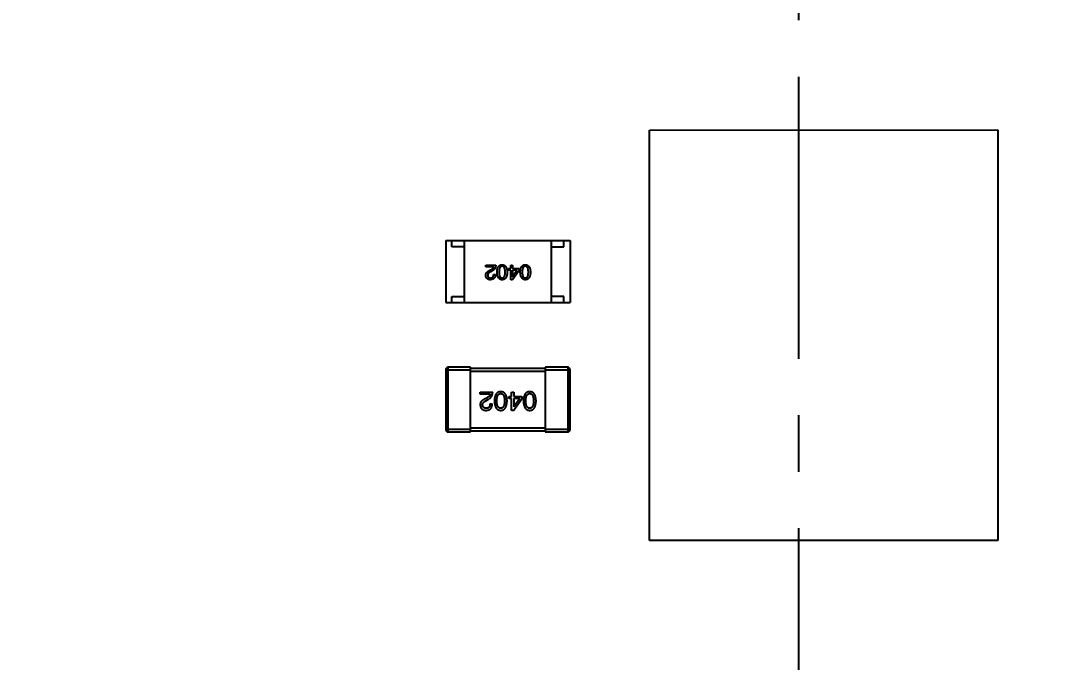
# Model space of a CAD drawing. Header units: millimetres. Extents: x -49 to 153, y -182 to -55.
# Drawn here: x 116.76 to 125.13, y -115.9 to -110.74 of the extents above; entities that cross this region are included whole.
import ezdxf

# ---------------------------------------------------------------- set-up
doc = ezdxf.new("R2010")
doc.units = ezdxf.units.MM
doc.header["$LTSCALE"] = 1.21
doc.header["$MEASUREMENT"] = 0
doc.header["$PDMODE"] = 3
doc.header["$PDSIZE"] = 0.3125
doc.linetypes.add('CENTER', pattern=[0.6, 0.375, -0.075, 0.075, -0.075])
doc.layers.get('0').update_dxf_attribs({"linetype": 'CONTINUOUS'})
doc.layers.get('DEFPOINTS').update_dxf_attribs({"linetype": 'CONTINUOUS'})
doc.layers.add('Dim', color=3, linetype='CONTINUOUS', lineweight=25)
doc.styles.get("Standard").update_dxf_attribs({"font": 'txt', "width": 0.8})
doc.dimstyles.get("Standard").update_dxf_attribs({"dimtxt": 0.15625, "dimasz": 0.1875, "dimexe": 0.125, "dimexo": 0.0625, "dimgap": 0.09, "dimtad": 0, "dimtih": 1, "dimtoh": 1, "dimzin": 4, "dimdsep": 46, "dimtxsty": 'Standard', "dimblk": '_FILLED', "dimblk1": '_FILLED', "dimblk2": '_FILLED', "dimcen": 0.09, "dimazin": 1, "dimtp": 0.01, "dimtm": 0.01, "dimtfac": 1, "dimtofl": 0, "dimtmove": 0, "dimatfit": 3, "dimldrblk": '_FILLED', "dimfxl": 1, "dimtolj": 1, "dimtzin": 4, "dimarcsym": 0})

# ---------------------------------------------------------------- blocks, each defined once
blk = doc.blocks.new('_FILLED')
at = {"color": 0, "linetype": 'ByBlock'}
blk.add_solid([(0, 0), (-1, 0.1667), (-1, -0.1667)], dxfattribs=at)
blk = doc.blocks.new('*D70')
at = {"layer": 'DEFPOINTS', "color": 0}
for p in [(123.0081, -106.0744), (91.696, -126.5744), (95.7094, -126.5744)]:
    blk.add_point(p, dxfattribs=at)
at = {"layer": 'Dim', "color": 0, "lineweight": -2}
for p, q in [((122.9456, -106.0744), (91.571, -106.0744)), ((91.696, -107.5744), (91.696, -114.0344)), ((91.696, -125.0744), (91.696, -118.6144)), ((95.6469, -126.5744), (91.571, -126.5744))]:
    blk.add_line(p, q, dxfattribs=at)
at = {"layer": 'Dim', "color": 0, "lineweight": -2, "xscale": 1.5, "yscale": 1.5, "zscale": 1.5}
for p, rotation in [((91.696, -106.0744), 90), ((91.696, -126.5744), 270)]:
    blk.add_blockref('_FILLED', p, dxfattribs=dict(at, rotation=rotation))
at = {"layer": 'Dim', "color": 0, "insert": (91.696, -116.3244), "char_height": 1.5, "attachment_point": 5, "rotation": 90, "line_spacing_factor": 1.5}
blk.add_mtext('\\A1;20.50', dxfattribs=at)
blk = doc.blocks.new('*D79')
at = {"layer": 'DEFPOINTS', "color": 0}
for p in [(103.9882, -113.9099), (95.9455, -118.3888), (95.7094, -126.5744), (123.0081, -126.5744), (150.6978, -126.5744)]:
    blk.add_point(p, dxfattribs=at)
at = {"layer": 'Dim', "color": 0, "lineweight": -2}
for p, q in [((103.9361, -113.8752), (99.3703, -110.835)), ((95.6469, -126.5744), (94.6096, -126.5744))]:
    blk.add_line(p, q, dxfattribs=at)
for start, end in [(149.38213, 160.15016), (166.19189, 176.95991)]:
    blk.add_arc((123.0081, -126.5744), 28.2735, start, end, dxfattribs=at)
at = {"layer": 'Dim', "color": 0, "lineweight": -2, "xscale": 1.5, "yscale": 1.5, "zscale": 1.5}
for p, rotation in [((99.4744, -110.9043), 57.86208909579157), ((94.7346, -126.5744), 268.4799565881056)]:
    blk.add_blockref('_FILLED', p, dxfattribs=dict(at, rotation=rotation))
at = {"layer": 'Dim', "color": 0, "insert": (95.9455, -118.3888), "char_height": 1.5, "attachment_point": 5, "rotation": 73.17102}
blk.add_mtext('\\A1;34%%d', dxfattribs=at)
blk = doc.blocks.new('*D87')
at = {"layer": 'DEFPOINTS', "color": 0}
for p in [(123.0049, -103.5621), (83.9714, -149.5868), (123.0049, -149.5868)]:
    blk.add_point(p, dxfattribs=at)
at = {"layer": 'Dim', "color": 0, "lineweight": -2}
for p, q in [((122.9424, -103.5621), (83.8464, -103.5621)), ((83.9714, -105.0621), (83.9714, -124.1844)), ((83.9714, -148.0868), (83.9714, -128.9644)), ((122.9424, -149.5868), (83.8464, -149.5868))]:
    blk.add_line(p, q, dxfattribs=at)
at = {"layer": 'Dim', "color": 0, "lineweight": -2, "xscale": 1.5, "yscale": 1.5, "zscale": 1.5}
for p, rotation in [((83.9714, -103.5621), 90), ((83.9714, -149.5868), 270)]:
    blk.add_blockref('_FILLED', p, dxfattribs=dict(at, rotation=rotation))
at = {"layer": 'Dim', "color": 0, "insert": (83.9714, -126.5744), "char_height": 1.5, "attachment_point": 5, "rotation": 90, "line_spacing_factor": 1.5}
blk.add_mtext('\\A1;%%C46.0', dxfattribs=at)

msp = doc.modelspace()

# ---------------------------------------------------------------- linework, layer by layer
at = {"color": 4, "linetype": 'CENTER', "ltscale": 5}
msp.add_line((123.0081, -100.2974), (123.0081, -153.3778), dxfattribs=at)
at = {"color": 6, "linetype": 'Continuous'}
for p, q in [((121.8096, -111.6161), (124.6096, -111.6159)), ((121.8098, -114.9161), (121.8096, -111.6161)), ((124.6096, -111.6159), (124.6098, -114.9158)), ((120.1723, -112.5042), (121.1723, -112.5041)), ((120.1723, -112.5042), (120.1723, -113.0042)), ((120.2223, -112.5542), (120.2223, -112.5042)), ((120.3223, -113.0042), (120.3223, -112.5042)), ((121.0223, -113.0042), (121.0223, -112.5042)), ((121.1223, -112.5541), (121.1223, -112.5041)), ((121.1723, -112.5041), (121.1723, -113.0041)), ((120.3223, -112.5542), (120.2223, -112.5542)), ((121.0223, -112.5542), (121.1223, -112.5541)), ((120.4938, -112.7156), (120.4938, -112.7018)), ((120.4938, -112.7018), (120.5744, -112.7018)), ((120.558, -112.7156), (120.4938, -112.7156)), ((120.6954, -112.7307), (120.6954, -112.7018)), ((120.6954, -112.7018), (120.7098, -112.7018)), ((120.7098, -112.7018), (120.7098, -112.7307)), ((120.5259, -112.7451), (120.5384, -112.7379)), ((120.5469, -112.7484), (120.5312, -112.7576)), ((120.5567, -112.7772), (120.5718, -112.7772)), ((120.6777, -112.7431), (120.6777, -112.7307)), ((120.6777, -112.7307), (120.6954, -112.7307)), ((120.6954, -112.7431), (120.6777, -112.7431)), ((120.6954, -112.8199), (120.6954, -112.7431)), ((120.7616, -112.7451), (120.7078, -112.8199)), ((120.7098, -112.7307), (120.7616, -112.7307)), ((120.7098, -112.7431), (120.7098, -112.7969)), ((120.7478, -112.7431), (120.7098, -112.7431)), ((120.7098, -112.7969), (120.7105, -112.7969)), ((120.7105, -112.7969), (120.7478, -112.7431)), ((120.7616, -112.7307), (120.7616, -112.7451)), ((120.7078, -112.8199), (120.6954, -112.8199)), ((120.2223, -113.0042), (120.2223, -112.9542)), ((120.2223, -112.9542), (120.3223, -112.9542)), ((121.1223, -112.9541), (121.0223, -112.9542)), ((121.1223, -113.0041), (121.1223, -112.9541)), ((120.1723, -113.0042), (121.1723, -113.0041)), ((120.1724, -113.5442), (120.1724, -114.0242)), ((120.1724, -113.5442), (120.3724, -113.5442)), ((120.1924, -114.0442), (120.1924, -113.5242)), ((120.3724, -113.5242), (120.1924, -113.5242)), ((120.3724, -114.0442), (120.3724, -113.5242)), ((120.9724, -113.5341), (120.3724, -113.5342)), ((120.3724, -113.5542), (120.9724, -113.5541)), ((120.9724, -113.5241), (120.9724, -114.0441)), ((121.1524, -113.5241), (120.9724, -113.5241)), ((120.9724, -113.5441), (121.1724, -113.5441)), ((121.1524, -113.5241), (121.1524, -114.0441)), ((121.1724, -114.0241), (121.1724, -113.5441)), ((120.4493, -113.7401), (120.4493, -113.7229)), ((120.4493, -113.7229), (120.5501, -113.7229)), ((120.7013, -113.7589), (120.7013, -113.7229)), ((120.7013, -113.7229), (120.7193, -113.7229)), ((120.7193, -113.7229), (120.7193, -113.7589)), ((120.5296, -113.7401), (120.4493, -113.7401)), ((120.505, -113.768), (120.4894, -113.777)), ((120.496, -113.7926), (120.5157, -113.7811)), ((120.6791, -113.759), (120.7013, -113.7589)), ((120.6791, -113.7745), (120.6791, -113.759)), ((120.7013, -113.7745), (120.6791, -113.7745)), ((120.7013, -113.8704), (120.7013, -113.7745)), ((120.7168, -113.8704), (120.7841, -113.777)), ((120.7193, -113.7589), (120.7841, -113.7589)), ((120.7193, -113.7745), (120.7193, -113.8417)), ((120.7668, -113.7745), (120.7193, -113.7745)), ((120.7668, -113.7745), (120.7201, -113.8417)), ((120.7841, -113.7589), (120.7841, -113.777)), ((120.528, -113.8172), (120.5468, -113.8172)), ((120.7168, -113.8704), (120.7013, -113.8704)), ((120.7193, -113.8417), (120.7201, -113.8417)), ((120.3724, -114.0242), (120.1724, -114.0242)), ((120.1924, -114.0442), (120.3724, -114.0442)), ((120.9724, -114.0141), (120.3724, -114.0142)), ((120.3724, -114.0342), (120.9724, -114.0341)), ((121.1724, -114.0241), (120.9724, -114.0241)), ((120.9724, -114.0441), (121.1524, -114.0441)), ((124.6098, -114.9158), (121.8098, -114.9161))]:
    msp.add_line(p, q, dxfattribs=at)
at = {"color": 7, "linetype": 'Continuous'}
msp.add_arc((123.0081, -126.5744), 24.48, 100.97933, 79.01595, dxfattribs=at)
at = {"color": 6, "linetype": 'Continuous'}
for centre, start, end in [((120.1924, -113.5442), 90.00449, 180.00449), ((121.1524, -113.5441), 0.00449, 90.00449), ((120.1924, -114.0242), 180.00449, 270.00449), ((121.1524, -114.0241), 270.00449, 0.00449)]:
    msp.add_arc(centre, 0.02, start, end, dxfattribs=at)
for points, knots in [([(120.5384, -112.7379), (120.5398, -112.7371), (120.5425, -112.7355), (120.5462, -112.7329), (120.5494, -112.7303), (120.5521, -112.7275), (120.5544, -112.7247), (120.5561, -112.7218), (120.5574, -112.7187), (120.5578, -112.7166), (120.558, -112.7156)], [0, 0, 0, 0, 0.158292, 0.304606, 0.440272, 0.565336, 0.681745, 0.791834, 0.896966, 1, 1, 1, 1]), ([(120.5744, -112.7018), (120.5744, -112.7032), (120.5743, -112.7057), (120.5739, -112.7096), (120.5733, -112.7132), (120.5725, -112.7168), (120.5715, -112.7202), (120.5703, -112.7234), (120.5689, -112.7266), (120.5673, -112.7296), (120.5654, -112.7324), (120.5634, -112.7351), (120.5612, -112.7377), (120.5587, -112.7401), (120.5561, -112.7424), (120.5532, -112.7446), (120.5501, -112.7466), (120.548, -112.7478), (120.5469, -112.7484)], [0, 0, 0, 0, 0.069512, 0.136307, 0.201431, 0.265186, 0.327322, 0.388242, 0.448098, 0.507757, 0.566952, 0.626243, 0.686026, 0.745963, 0.807549, 0.869906, 0.934172, 1, 1, 1, 1]), ([(120.5851, -112.7589), (120.5852, -112.7565), (120.5853, -112.7519), (120.5859, -112.7453), (120.5868, -112.7391), (120.588, -112.7334), (120.5895, -112.7281), (120.5913, -112.7233), (120.5934, -112.7189), (120.5958, -112.7149), (120.5985, -112.7115), (120.6015, -112.7084), (120.6048, -112.7058), (120.6084, -112.7037), (120.6123, -112.7021), (120.6165, -112.7008), (120.621, -112.7001), (120.6241, -112.6999), (120.6257, -112.6999)], [0, 0, 0, 0, 0.08769, 0.170218, 0.24749, 0.319818, 0.387758, 0.451391, 0.511445, 0.568185, 0.622681, 0.67526, 0.726746, 0.778428, 0.830764, 0.884397, 0.940866, 1, 1, 1, 1]), ([(120.6257, -112.7117), (120.6247, -112.7117), (120.6228, -112.7119), (120.6199, -112.7125), (120.6172, -112.7135), (120.6148, -112.7148), (120.6125, -112.7165), (120.6105, -112.7186), (120.6086, -112.721), (120.6069, -112.7238), (120.6055, -112.727), (120.6042, -112.7305), (120.6032, -112.7344), (120.6023, -112.7386), (120.6016, -112.7431), (120.6012, -112.7481), (120.6009, -112.7534), (120.6008, -112.757), (120.6008, -112.7589)], [0, 0, 0, 0, 0.050879, 0.099377, 0.146973, 0.193618, 0.240619, 0.289461, 0.34047, 0.395283, 0.453059, 0.515633, 0.582666, 0.655287, 0.732971, 0.815933, 0.905166, 1, 1, 1, 1]), ([(120.6257, -112.6999), (120.6273, -112.6999), (120.6304, -112.7001), (120.6349, -112.7008), (120.6391, -112.7021), (120.643, -112.7037), (120.6467, -112.7058), (120.65, -112.7084), (120.653, -112.7114), (120.6556, -112.715), (120.6581, -112.7189), (120.6601, -112.7233), (120.6619, -112.7281), (120.6634, -112.7334), (120.6647, -112.7391), (120.6655, -112.7453), (120.6661, -112.7519), (120.6663, -112.7565), (120.6664, -112.7589)], [0, 0, 0, 0, 0.059135, 0.115606, 0.169241, 0.221578, 0.273261, 0.324749, 0.377329, 0.431642, 0.488541, 0.548597, 0.612232, 0.680174, 0.752504, 0.829777, 0.912307, 1, 1, 1, 1]), ([(120.65, -112.7589), (120.65, -112.757), (120.6499, -112.7533), (120.6496, -112.7479), (120.6492, -112.7429), (120.6486, -112.7383), (120.6477, -112.7341), (120.6467, -112.7302), (120.6454, -112.7267), (120.644, -112.7235), (120.6424, -112.7207), (120.6406, -112.7183), (120.6386, -112.7162), (120.6364, -112.7146), (120.634, -112.7132), (120.6314, -112.7123), (120.6286, -112.7118), (120.6267, -112.7117), (120.6257, -112.7117)], [0, 0, 0, 0, 0.096457, 0.187288, 0.27178, 0.350132, 0.423455, 0.491343, 0.554037, 0.612253, 0.666313, 0.717038, 0.764921, 0.811214, 0.856775, 0.902988, 0.950234, 1, 1, 1, 1]), ([(120.7716, -112.7589), (120.7717, -112.7565), (120.7718, -112.7519), (120.7724, -112.7453), (120.7733, -112.7391), (120.7745, -112.7334), (120.776, -112.7281), (120.7778, -112.7233), (120.7799, -112.7189), (120.7823, -112.7149), (120.785, -112.7114), (120.788, -112.7084), (120.7913, -112.7058), (120.7949, -112.7037), (120.7988, -112.702), (120.803, -112.7008), (120.8075, -112.7001), (120.8107, -112.6999), (120.8122, -112.6998)], [0, 0, 0, 0, 0.08769, 0.170218, 0.24749, 0.319818, 0.387758, 0.451391, 0.511445, 0.568185, 0.622681, 0.67526, 0.726746, 0.778428, 0.830764, 0.884397, 0.940866, 1, 1, 1, 1]), ([(120.8122, -112.7117), (120.8112, -112.7117), (120.8093, -112.7118), (120.8064, -112.7125), (120.8038, -112.7135), (120.8013, -112.7148), (120.799, -112.7165), (120.797, -112.7186), (120.7951, -112.721), (120.7935, -112.7238), (120.792, -112.727), (120.7908, -112.7305), (120.7897, -112.7343), (120.7888, -112.7386), (120.7882, -112.7431), (120.7877, -112.7481), (120.7874, -112.7533), (120.7874, -112.757), (120.7873, -112.7589)], [0, 0, 0, 0, 0.050879, 0.099377, 0.146973, 0.193618, 0.240619, 0.289461, 0.34047, 0.395283, 0.453059, 0.515633, 0.582666, 0.655287, 0.732971, 0.815933, 0.905166, 1, 1, 1, 1]), ([(120.8122, -112.6998), (120.8138, -112.6999), (120.8169, -112.7001), (120.8214, -112.7008), (120.8256, -112.702), (120.8296, -112.7037), (120.8332, -112.7058), (120.8365, -112.7084), (120.8395, -112.7114), (120.8422, -112.7149), (120.8446, -112.7189), (120.8467, -112.7233), (120.8485, -112.7281), (120.85, -112.7334), (120.8512, -112.7391), (120.8521, -112.7453), (120.8527, -112.7519), (120.8528, -112.7565), (120.8529, -112.7589)], [0, 0, 0, 0, 0.059135, 0.115606, 0.169241, 0.221578, 0.273261, 0.324749, 0.377329, 0.431642, 0.488541, 0.548597, 0.612232, 0.680174, 0.752504, 0.829777, 0.912307, 1, 1, 1, 1]), ([(120.8365, -112.7589), (120.8365, -112.757), (120.8365, -112.7533), (120.8362, -112.7479), (120.8357, -112.7429), (120.8351, -112.7383), (120.8342, -112.7341), (120.8332, -112.7302), (120.832, -112.7266), (120.8305, -112.7235), (120.8289, -112.7207), (120.8271, -112.7183), (120.8251, -112.7162), (120.8229, -112.7146), (120.8205, -112.7132), (120.8179, -112.7123), (120.8151, -112.7118), (120.8132, -112.7117), (120.8122, -112.7117)], [0, 0, 0, 0, 0.096457, 0.187288, 0.27178, 0.350132, 0.423455, 0.491343, 0.554037, 0.612253, 0.666313, 0.717038, 0.764921, 0.811214, 0.856775, 0.902988, 0.950234, 1, 1, 1, 1]), ([(120.4938, -112.7845), (120.4938, -112.7835), (120.4937, -112.7815), (120.494, -112.7786), (120.4945, -112.7757), (120.4952, -112.7729), (120.4963, -112.7702), (120.4977, -112.7675), (120.4993, -112.7649), (120.5012, -112.7625), (120.5033, -112.76), (120.5057, -112.7577), (120.5084, -112.7554), (120.5114, -112.7532), (120.5146, -112.751), (120.5181, -112.749), (120.5219, -112.747), (120.5246, -112.7457), (120.5259, -112.7451)], [0, 0, 0, 0, 0.055083, 0.109453, 0.162685, 0.21614, 0.26961, 0.324284, 0.380202, 0.437433, 0.497084, 0.559152, 0.624288, 0.692446, 0.763862, 0.838743, 0.917269, 1, 1, 1, 1]), ([(120.5312, -112.8199), (120.5297, -112.8198), (120.5269, -112.8196), (120.5229, -112.819), (120.5191, -112.8181), (120.5156, -112.817), (120.5123, -112.8156), (120.5093, -112.814), (120.5066, -112.8122), (120.5041, -112.8101), (120.5018, -112.8077), (120.4999, -112.8051), (120.4982, -112.8023), (120.4968, -112.7992), (120.4956, -112.7959), (120.4947, -112.7923), (120.4941, -112.7885), (120.4939, -112.7858), (120.4938, -112.7845)], [0, 0, 0, 0, 0.074847, 0.14558, 0.212628, 0.276599, 0.337792, 0.396608, 0.453638, 0.509854, 0.565589, 0.621545, 0.678777, 0.737222, 0.798388, 0.862259, 0.929312, 1, 1, 1, 1]), ([(120.5312, -112.7576), (120.5302, -112.7581), (120.5284, -112.759), (120.5258, -112.7605), (120.5234, -112.7621), (120.5212, -112.7637), (120.5192, -112.7653), (120.5174, -112.7669), (120.5157, -112.7686), (120.5143, -112.7703), (120.513, -112.7721), (120.5119, -112.7738), (120.5111, -112.7756), (120.5103, -112.7775), (120.5099, -112.7794), (120.5095, -112.7813), (120.5094, -112.7832), (120.5095, -112.7845), (120.5095, -112.7851)], [0, 0, 0, 0, 0.084365, 0.165386, 0.24176, 0.314729, 0.38433, 0.449952, 0.513164, 0.5734, 0.630824, 0.68644, 0.740136, 0.792605, 0.844515, 0.896112, 0.947763, 1, 1, 1, 1]), ([(120.5095, -112.7851), (120.5096, -112.7859), (120.5097, -112.7875), (120.5101, -112.7899), (120.5107, -112.792), (120.5114, -112.794), (120.5124, -112.7959), (120.5134, -112.7976), (120.5147, -112.7991), (120.516, -112.8006), (120.5176, -112.8018), (120.5194, -112.8029), (120.5213, -112.8038), (120.5233, -112.8046), (120.5255, -112.8052), (120.5279, -112.8057), (120.5305, -112.806), (120.5322, -112.8061), (120.5331, -112.8061)], [0, 0, 0, 0, 0.069456, 0.136175, 0.198596, 0.258993, 0.316838, 0.37342, 0.428889, 0.48454, 0.540119, 0.597644, 0.65702, 0.718534, 0.783117, 0.851564, 0.923888, 1, 1, 1, 1]), ([(120.5718, -112.7772), (120.5718, -112.7789), (120.5716, -112.7822), (120.5711, -112.7869), (120.5703, -112.7913), (120.5691, -112.7954), (120.5676, -112.7991), (120.5659, -112.8026), (120.5638, -112.8058), (120.5614, -112.8086), (120.5587, -112.8111), (120.5556, -112.8133), (120.5523, -112.8152), (120.5487, -112.8168), (120.5447, -112.8181), (120.5405, -112.819), (120.5359, -112.8196), (120.5328, -112.8198), (120.5312, -112.8199)], [0, 0, 0, 0, 0.074935, 0.145873, 0.212498, 0.27598, 0.33603, 0.394042, 0.450372, 0.505546, 0.560812, 0.616481, 0.673265, 0.732328, 0.7938, 0.858943, 0.92718, 1, 1, 1, 1]), ([(120.5331, -112.8061), (120.5341, -112.8061), (120.5359, -112.806), (120.5385, -112.8057), (120.5409, -112.8051), (120.5432, -112.8044), (120.5453, -112.8033), (120.5472, -112.8021), (120.549, -112.8006), (120.5505, -112.7989), (120.552, -112.797), (120.5532, -112.7948), (120.5542, -112.7924), (120.5551, -112.7898), (120.5558, -112.787), (120.5563, -112.7839), (120.5566, -112.7807), (120.5567, -112.7784), (120.5567, -112.7772)], [0, 0, 0, 0, 0.065945, 0.127767, 0.186553, 0.242898, 0.297728, 0.351599, 0.404854, 0.459191, 0.515338, 0.573322, 0.634405, 0.698538, 0.767039, 0.84022, 0.917406, 1, 1, 1, 1]), ([(120.6257, -112.8199), (120.6242, -112.8198), (120.6211, -112.8196), (120.6167, -112.8187), (120.6125, -112.8174), (120.6087, -112.8157), (120.6051, -112.8134), (120.6018, -112.8107), (120.5988, -112.8076), (120.5961, -112.8039), (120.5937, -112.7999), (120.5916, -112.7954), (120.5898, -112.7904), (120.5883, -112.785), (120.587, -112.7791), (120.5861, -112.7728), (120.5854, -112.766), (120.5852, -112.7613), (120.5851, -112.7589)], [0, 0, 0, 0, 0.057415, 0.112361, 0.16496, 0.216437, 0.267441, 0.318839, 0.371478, 0.426325, 0.483626, 0.544235, 0.608673, 0.677374, 0.750405, 0.828394, 0.911525, 1, 1, 1, 1]), ([(120.6008, -112.7589), (120.6008, -112.7608), (120.6009, -112.7645), (120.6012, -112.7698), (120.6016, -112.7748), (120.6023, -112.7794), (120.6032, -112.7837), (120.6042, -112.7876), (120.6055, -112.7911), (120.6069, -112.7943), (120.6086, -112.797), (120.6105, -112.7995), (120.6125, -112.8015), (120.6148, -112.8032), (120.6172, -112.8045), (120.6199, -112.8054), (120.6228, -112.806), (120.6247, -112.8061), (120.6257, -112.8061)], [0, 0, 0, 0, 0.095719, 0.185854, 0.269738, 0.347952, 0.420315, 0.487894, 0.550245, 0.608186, 0.662454, 0.713283, 0.761375, 0.808209, 0.854301, 0.901312, 0.949396, 1, 1, 1, 1]), ([(120.6257, -112.8061), (120.6267, -112.8061), (120.6286, -112.806), (120.6314, -112.8054), (120.634, -112.8045), (120.6364, -112.8032), (120.6386, -112.8015), (120.6406, -112.7995), (120.6424, -112.797), (120.644, -112.7942), (120.6454, -112.7911), (120.6467, -112.7876), (120.6477, -112.7837), (120.6486, -112.7794), (120.6492, -112.7748), (120.6496, -112.7698), (120.6499, -112.7645), (120.65, -112.7608), (120.65, -112.7589)], [0, 0, 0, 0, 0.049764, 0.097007, 0.143217, 0.188577, 0.235116, 0.282997, 0.333719, 0.387776, 0.445989, 0.508679, 0.576563, 0.649481, 0.728235, 0.812722, 0.903548, 1, 1, 1, 1]), ([(120.6664, -112.7589), (120.6663, -112.7613), (120.6661, -112.766), (120.6655, -112.7729), (120.6647, -112.7793), (120.6634, -112.7852), (120.662, -112.7907), (120.6602, -112.7957), (120.6581, -112.8002), (120.6557, -112.8043), (120.653, -112.8079), (120.65, -112.811), (120.6467, -112.8137), (120.6431, -112.8159), (120.6391, -112.8176), (120.6349, -112.8189), (120.6304, -112.8197), (120.6273, -112.8198), (120.6257, -112.8199)], [0, 0, 0, 0, 0.088823, 0.172287, 0.250296, 0.323438, 0.392244, 0.456221, 0.516635, 0.573871, 0.628, 0.680335, 0.731489, 0.782557, 0.834044, 0.886738, 0.942089, 1, 1, 1, 1]), ([(120.8123, -112.8198), (120.8107, -112.8198), (120.8076, -112.8196), (120.8032, -112.8187), (120.799, -112.8174), (120.7952, -112.8156), (120.7916, -112.8134), (120.7883, -112.8107), (120.7853, -112.8075), (120.7826, -112.8039), (120.7802, -112.7999), (120.7781, -112.7954), (120.7763, -112.7904), (120.7748, -112.7849), (120.7736, -112.7791), (120.7726, -112.7727), (120.7719, -112.766), (120.7717, -112.7613), (120.7716, -112.7589)], [0, 0, 0, 0, 0.057415, 0.112361, 0.16496, 0.216437, 0.267441, 0.318839, 0.371478, 0.426325, 0.483626, 0.544235, 0.608673, 0.677374, 0.750405, 0.828394, 0.911525, 1, 1, 1, 1]), ([(120.7873, -112.7589), (120.7874, -112.7608), (120.7874, -112.7645), (120.7877, -112.7698), (120.7882, -112.7748), (120.7888, -112.7794), (120.7897, -112.7837), (120.7908, -112.7876), (120.792, -112.7911), (120.7935, -112.7942), (120.7951, -112.797), (120.797, -112.7995), (120.7991, -112.8015), (120.8013, -112.8032), (120.8038, -112.8045), (120.8064, -112.8054), (120.8093, -112.806), (120.8112, -112.806), (120.8123, -112.8061)], [0, 0, 0, 0, 0.095719, 0.185854, 0.269738, 0.347952, 0.420315, 0.487894, 0.550245, 0.608186, 0.662454, 0.713283, 0.761375, 0.808209, 0.854301, 0.901312, 0.949396, 1, 1, 1, 1]), ([(120.8123, -112.8061), (120.8132, -112.806), (120.8152, -112.806), (120.8179, -112.8054), (120.8205, -112.8045), (120.8229, -112.8032), (120.8251, -112.8015), (120.8271, -112.7994), (120.8289, -112.797), (120.8305, -112.7942), (120.832, -112.7911), (120.8332, -112.7876), (120.8342, -112.7837), (120.8351, -112.7794), (120.8357, -112.7748), (120.8362, -112.7698), (120.8365, -112.7645), (120.8365, -112.7608), (120.8365, -112.7589)], [0, 0, 0, 0, 0.049764, 0.097007, 0.143217, 0.188577, 0.235116, 0.282997, 0.333719, 0.387776, 0.445989, 0.508679, 0.576563, 0.649481, 0.728235, 0.812722, 0.903548, 1, 1, 1, 1]), ([(120.8529, -112.7589), (120.8528, -112.7613), (120.8527, -112.766), (120.8521, -112.7729), (120.8512, -112.7793), (120.85, -112.7852), (120.8485, -112.7906), (120.8467, -112.7956), (120.8446, -112.8002), (120.8422, -112.8043), (120.8395, -112.8079), (120.8365, -112.811), (120.8332, -112.8137), (120.8296, -112.8159), (120.8257, -112.8176), (120.8215, -112.8189), (120.817, -112.8196), (120.8138, -112.8198), (120.8123, -112.8198)], [0, 0, 0, 0, 0.088823, 0.172287, 0.250296, 0.323438, 0.392244, 0.456221, 0.516635, 0.573871, 0.628, 0.680335, 0.731489, 0.782557, 0.834044, 0.886738, 0.942089, 1, 1, 1, 1]), ([(120.5157, -113.7811), (120.517, -113.7803), (120.5197, -113.7788), (120.5235, -113.7763), (120.5271, -113.7736), (120.5304, -113.7707), (120.5335, -113.7677), (120.5363, -113.7645), (120.5388, -113.7611), (120.5411, -113.7575), (120.5432, -113.7538), (120.5449, -113.7499), (120.5464, -113.7458), (120.5477, -113.7416), (120.5487, -113.7371), (120.5494, -113.7325), (120.5499, -113.7278), (120.55, -113.7245), (120.5501, -113.7229)], [0, 0, 0, 0, 0.065828, 0.130094, 0.192451, 0.254037, 0.313974, 0.373757, 0.433048, 0.492243, 0.551902, 0.611758, 0.672678, 0.734814, 0.798569, 0.863693, 0.930488, 1, 1, 1, 1]), ([(120.6142, -113.7204), (120.6122, -113.7205), (120.6083, -113.7207), (120.6027, -113.7216), (120.5974, -113.7232), (120.5925, -113.7252), (120.588, -113.7279), (120.5839, -113.7311), (120.5801, -113.7349), (120.5768, -113.7393), (120.5738, -113.7442), (120.5712, -113.7497), (120.5689, -113.7558), (120.5671, -113.7624), (120.5655, -113.7695), (120.5644, -113.7773), (120.5637, -113.7855), (120.5635, -113.7913), (120.5634, -113.7942)], [0, 0, 0, 0, 0.059134, 0.115603, 0.169236, 0.221572, 0.273254, 0.32474, 0.377319, 0.431815, 0.488555, 0.548609, 0.612242, 0.680182, 0.75251, 0.829782, 0.91231, 1, 1, 1, 1]), ([(120.665, -113.7942), (120.6649, -113.7913), (120.6647, -113.7855), (120.664, -113.7772), (120.6629, -113.7695), (120.6613, -113.7624), (120.6595, -113.7558), (120.6572, -113.7497), (120.6546, -113.7442), (120.6516, -113.7393), (120.6483, -113.7349), (120.6445, -113.7311), (120.6404, -113.7279), (120.6358, -113.7252), (120.6309, -113.7232), (120.6257, -113.7216), (120.6201, -113.7207), (120.6162, -113.7205), (120.6142, -113.7204)], [0, 0, 0, 0, 0.087693, 0.170223, 0.247496, 0.319826, 0.387768, 0.451403, 0.511459, 0.568358, 0.622671, 0.675251, 0.726739, 0.778422, 0.830759, 0.884394, 0.940865, 1, 1, 1, 1]), ([(120.8473, -113.7204), (120.8454, -113.7205), (120.8415, -113.7207), (120.8358, -113.7216), (120.8306, -113.7232), (120.8257, -113.7252), (120.8212, -113.7279), (120.817, -113.7311), (120.8133, -113.7349), (120.8099, -113.7393), (120.8069, -113.7442), (120.8043, -113.7497), (120.8021, -113.7557), (120.8002, -113.7623), (120.7987, -113.7695), (120.7976, -113.7772), (120.7968, -113.7855), (120.7966, -113.7912), (120.7965, -113.7942)], [0, 0, 0, 0, 0.059134, 0.115603, 0.169236, 0.221572, 0.273254, 0.32474, 0.377319, 0.431815, 0.488555, 0.548609, 0.612242, 0.680182, 0.75251, 0.829782, 0.91231, 1, 1, 1, 1]), ([(120.8982, -113.7942), (120.8981, -113.7912), (120.8979, -113.7855), (120.8971, -113.7772), (120.896, -113.7695), (120.8945, -113.7623), (120.8926, -113.7557), (120.8904, -113.7497), (120.8878, -113.7442), (120.8848, -113.7393), (120.8814, -113.7349), (120.8777, -113.7311), (120.8735, -113.7279), (120.869, -113.7252), (120.8641, -113.7232), (120.8588, -113.7216), (120.8532, -113.7207), (120.8493, -113.7205), (120.8473, -113.7204)], [0, 0, 0, 0, 0.087693, 0.170223, 0.247496, 0.319826, 0.387768, 0.451403, 0.511459, 0.568358, 0.622671, 0.675251, 0.726739, 0.778422, 0.830759, 0.884394, 0.940865, 1, 1, 1, 1]), ([(120.4894, -113.777), (120.4877, -113.7778), (120.4844, -113.7793), (120.4797, -113.7818), (120.4753, -113.7844), (120.4713, -113.7871), (120.4676, -113.7898), (120.4642, -113.7927), (120.4612, -113.7956), (120.4585, -113.7987), (120.4561, -113.8018), (120.4541, -113.805), (120.4524, -113.8083), (120.4511, -113.8117), (120.4501, -113.8152), (120.4495, -113.8188), (120.4492, -113.8225), (120.4492, -113.8249), (120.4493, -113.8262)], [0, 0, 0, 0, 0.082731, 0.161257, 0.236138, 0.307554, 0.375712, 0.440848, 0.502916, 0.562567, 0.619798, 0.675716, 0.73039, 0.78386, 0.837315, 0.890547, 0.944917, 1, 1, 1, 1]), ([(120.4689, -113.827), (120.4689, -113.8262), (120.4688, -113.8246), (120.469, -113.8222), (120.4694, -113.8198), (120.47, -113.8174), (120.4709, -113.8152), (120.472, -113.8129), (120.4733, -113.8107), (120.4749, -113.8085), (120.4767, -113.8064), (120.4788, -113.8043), (120.4811, -113.8022), (120.4836, -113.8002), (120.4863, -113.7982), (120.4893, -113.7963), (120.4926, -113.7944), (120.4948, -113.7932), (120.496, -113.7926)], [0, 0, 0, 0, 0.052237, 0.103888, 0.155485, 0.207395, 0.259864, 0.31356, 0.369176, 0.4266, 0.486836, 0.550048, 0.61567, 0.685271, 0.75824, 0.834614, 0.915635, 1, 1, 1, 1]), ([(120.5296, -113.7401), (120.5293, -113.7414), (120.5288, -113.744), (120.5272, -113.7478), (120.525, -113.7515), (120.5222, -113.755), (120.5188, -113.7585), (120.5148, -113.7618), (120.5101, -113.765), (120.5068, -113.767), (120.505, -113.768)], [0, 0, 0, 0, 0.103034, 0.208166, 0.318255, 0.434664, 0.559728, 0.695394, 0.841708, 1, 1, 1, 1]), ([(120.5634, -113.7942), (120.5635, -113.7972), (120.5638, -113.8031), (120.5646, -113.8116), (120.5658, -113.8195), (120.5674, -113.8268), (120.5693, -113.8336), (120.5715, -113.8398), (120.5742, -113.8455), (120.5772, -113.8505), (120.5806, -113.8551), (120.5843, -113.859), (120.5884, -113.8624), (120.5929, -113.8652), (120.5977, -113.8674), (120.6029, -113.869), (120.6084, -113.8701), (120.6123, -113.8703), (120.6142, -113.8704)], [0, 0, 0, 0, 0.088475, 0.171606, 0.249595, 0.322626, 0.391327, 0.455765, 0.516374, 0.573675, 0.628522, 0.681161, 0.732559, 0.783563, 0.83504, 0.887639, 0.942585, 1, 1, 1, 1]), ([(120.5831, -113.7942), (120.5831, -113.7919), (120.5831, -113.7873), (120.5835, -113.7807), (120.5841, -113.7745), (120.5849, -113.7688), (120.586, -113.7635), (120.5873, -113.7587), (120.5889, -113.7543), (120.5907, -113.7504), (120.5928, -113.7469), (120.5951, -113.7439), (120.5977, -113.7412), (120.6005, -113.7391), (120.6036, -113.7374), (120.6069, -113.7362), (120.6105, -113.7354), (120.6129, -113.7353), (120.6142, -113.7352)], [0, 0, 0, 0, 0.094834, 0.184067, 0.267029, 0.344713, 0.417334, 0.484367, 0.546941, 0.604717, 0.65953, 0.710539, 0.759381, 0.806382, 0.853027, 0.900623, 0.949121, 1, 1, 1, 1]), ([(120.6142, -113.8532), (120.6129, -113.8532), (120.6105, -113.8531), (120.6069, -113.8524), (120.6036, -113.8512), (120.6005, -113.8496), (120.5977, -113.8475), (120.5951, -113.8449), (120.5928, -113.8419), (120.5907, -113.8384), (120.5889, -113.8345), (120.5873, -113.8301), (120.586, -113.8252), (120.5849, -113.8199), (120.5841, -113.8141), (120.5835, -113.8079), (120.5831, -113.8012), (120.5831, -113.7966), (120.5831, -113.7942)], [0, 0, 0, 0, 0.050604, 0.098688, 0.145699, 0.191791, 0.238625, 0.286717, 0.337546, 0.391814, 0.449755, 0.512106, 0.579685, 0.652048, 0.730262, 0.814146, 0.904281, 1, 1, 1, 1]), ([(120.6142, -113.7352), (120.6154, -113.7352), (120.6178, -113.7353), (120.6213, -113.736), (120.6245, -113.7372), (120.6275, -113.7388), (120.6303, -113.7409), (120.6328, -113.7435), (120.635, -113.7465), (120.637, -113.75), (120.6388, -113.7539), (120.6404, -113.7583), (120.6416, -113.7632), (120.6427, -113.7685), (120.6435, -113.7743), (120.6441, -113.7805), (120.6445, -113.7872), (120.6445, -113.7918), (120.6445, -113.7942)], [0, 0, 0, 0, 0.049766, 0.097012, 0.143225, 0.188786, 0.235079, 0.282962, 0.333687, 0.387747, 0.445963, 0.508657, 0.576545, 0.649868, 0.72822, 0.812712, 0.903543, 1, 1, 1, 1]), ([(120.6445, -113.7942), (120.6445, -113.7966), (120.6445, -113.8012), (120.6441, -113.8079), (120.6435, -113.8141), (120.6427, -113.8199), (120.6416, -113.8252), (120.6404, -113.8301), (120.6388, -113.8345), (120.637, -113.8384), (120.635, -113.8419), (120.6328, -113.8449), (120.6303, -113.8475), (120.6275, -113.8496), (120.6245, -113.8512), (120.6213, -113.8524), (120.6178, -113.8531), (120.6154, -113.8532), (120.6142, -113.8532)], [0, 0, 0, 0, 0.096452, 0.187278, 0.271765, 0.350519, 0.423437, 0.491321, 0.554011, 0.612224, 0.666281, 0.717003, 0.764884, 0.811423, 0.856783, 0.902993, 0.950236, 1, 1, 1, 1]), ([(120.6142, -113.8704), (120.6162, -113.8703), (120.6201, -113.8702), (120.6257, -113.8692), (120.631, -113.8676), (120.6359, -113.8655), (120.6404, -113.8627), (120.6445, -113.8594), (120.6483, -113.8555), (120.6516, -113.8509), (120.6546, -113.8459), (120.6572, -113.8402), (120.6595, -113.8339), (120.6613, -113.8271), (120.6629, -113.8197), (120.664, -113.8117), (120.6647, -113.8032), (120.6649, -113.7972), (120.665, -113.7942)], [0, 0, 0, 0, 0.057911, 0.113262, 0.165956, 0.217443, 0.268511, 0.319665, 0.372, 0.426129, 0.483365, 0.543779, 0.607756, 0.676562, 0.749704, 0.827713, 0.911177, 1, 1, 1, 1]), ([(120.7965, -113.7942), (120.7967, -113.7972), (120.7969, -113.8031), (120.7978, -113.8115), (120.799, -113.8194), (120.8005, -113.8268), (120.8024, -113.8336), (120.8047, -113.8398), (120.8073, -113.8454), (120.8103, -113.8505), (120.8137, -113.855), (120.8174, -113.859), (120.8215, -113.8624), (120.826, -113.8652), (120.8308, -113.8673), (120.836, -113.869), (120.8416, -113.8701), (120.8454, -113.8703), (120.8474, -113.8704)], [0, 0, 0, 0, 0.088475, 0.171606, 0.249595, 0.322626, 0.391327, 0.455765, 0.516374, 0.573675, 0.628522, 0.681161, 0.732559, 0.783563, 0.83504, 0.887639, 0.942585, 1, 1, 1, 1]), ([(120.8162, -113.7942), (120.8162, -113.7918), (120.8163, -113.7873), (120.8166, -113.7807), (120.8172, -113.7745), (120.8181, -113.7688), (120.8191, -113.7635), (120.8205, -113.7587), (120.822, -113.7543), (120.8239, -113.7504), (120.826, -113.7469), (120.8283, -113.7438), (120.8308, -113.7412), (120.8337, -113.7391), (120.8367, -113.7374), (120.8401, -113.7362), (120.8436, -113.7354), (120.8461, -113.7352), (120.8473, -113.7352)], [0, 0, 0, 0, 0.094834, 0.184067, 0.267029, 0.344713, 0.417334, 0.484367, 0.546941, 0.604717, 0.65953, 0.710539, 0.759381, 0.806382, 0.853027, 0.900623, 0.949121, 1, 1, 1, 1]), ([(120.8474, -113.8532), (120.8461, -113.8532), (120.8436, -113.8531), (120.8401, -113.8524), (120.8367, -113.8512), (120.8337, -113.8496), (120.8309, -113.8475), (120.8283, -113.8449), (120.826, -113.8419), (120.8239, -113.8384), (120.8221, -113.8345), (120.8205, -113.8301), (120.8192, -113.8252), (120.8181, -113.8199), (120.8172, -113.8141), (120.8166, -113.8079), (120.8163, -113.8012), (120.8162, -113.7966), (120.8162, -113.7942)], [0, 0, 0, 0, 0.050604, 0.098688, 0.145699, 0.191791, 0.238625, 0.286717, 0.337546, 0.391814, 0.449755, 0.512106, 0.579685, 0.652048, 0.730262, 0.814146, 0.904281, 1, 1, 1, 1]), ([(120.8473, -113.7352), (120.8486, -113.7352), (120.851, -113.7353), (120.8545, -113.736), (120.8577, -113.7371), (120.8607, -113.7388), (120.8634, -113.7409), (120.8659, -113.7435), (120.8682, -113.7465), (120.8702, -113.75), (120.872, -113.7539), (120.8735, -113.7583), (120.8748, -113.7632), (120.8759, -113.7685), (120.8767, -113.7743), (120.8772, -113.7805), (120.8776, -113.7872), (120.8777, -113.7918), (120.8777, -113.7942)], [0, 0, 0, 0, 0.049766, 0.097012, 0.143225, 0.188786, 0.235079, 0.282962, 0.333687, 0.387747, 0.445963, 0.508657, 0.576545, 0.649868, 0.72822, 0.812712, 0.903543, 1, 1, 1, 1]), ([(120.8474, -113.8704), (120.8493, -113.8703), (120.8532, -113.8701), (120.8589, -113.8692), (120.8641, -113.8676), (120.869, -113.8655), (120.8735, -113.8627), (120.8777, -113.8594), (120.8814, -113.8554), (120.8848, -113.8509), (120.8878, -113.8458), (120.8904, -113.8402), (120.8926, -113.8339), (120.8945, -113.8271), (120.896, -113.8197), (120.8971, -113.8117), (120.8979, -113.8031), (120.8981, -113.7972), (120.8982, -113.7942)], [0, 0, 0, 0, 0.057911, 0.113262, 0.165956, 0.217443, 0.268511, 0.319665, 0.372, 0.426129, 0.483365, 0.543779, 0.607756, 0.676562, 0.749704, 0.827713, 0.911177, 1, 1, 1, 1]), ([(120.8777, -113.7942), (120.8777, -113.7966), (120.8776, -113.8012), (120.8772, -113.8079), (120.8767, -113.8141), (120.8759, -113.8199), (120.8748, -113.8252), (120.8735, -113.8301), (120.872, -113.8344), (120.8702, -113.8384), (120.8682, -113.8419), (120.866, -113.8449), (120.8634, -113.8475), (120.8607, -113.8496), (120.8577, -113.8512), (120.8545, -113.8524), (120.851, -113.8531), (120.8486, -113.8532), (120.8474, -113.8532)], [0, 0, 0, 0, 0.096452, 0.187278, 0.271765, 0.350519, 0.423437, 0.491321, 0.554011, 0.612224, 0.666281, 0.717003, 0.764884, 0.811423, 0.856783, 0.902993, 0.950236, 1, 1, 1, 1]), ([(120.4493, -113.8262), (120.4494, -113.8279), (120.4497, -113.8312), (120.4505, -113.836), (120.4516, -113.8404), (120.453, -113.8446), (120.4548, -113.8485), (120.4569, -113.852), (120.4594, -113.8553), (120.4621, -113.8582), (120.4652, -113.8608), (120.4687, -113.8632), (120.4724, -113.8652), (120.4765, -113.8669), (120.4809, -113.8682), (120.4857, -113.8693), (120.4907, -113.8701), (120.4942, -113.8703), (120.496, -113.8704)], [0, 0, 0, 0, 0.070688, 0.137741, 0.201612, 0.262778, 0.321223, 0.378455, 0.434411, 0.490146, 0.546362, 0.603392, 0.662208, 0.723401, 0.787372, 0.85442, 0.925153, 1, 1, 1, 1]), ([(120.4985, -113.8532), (120.4973, -113.8532), (120.4951, -113.853), (120.4919, -113.8527), (120.489, -113.8521), (120.4862, -113.8514), (120.4836, -113.8504), (120.4812, -113.8492), (120.4791, -113.8478), (120.4771, -113.8463), (120.4754, -113.8445), (120.4738, -113.8426), (120.4725, -113.8405), (120.4713, -113.8382), (120.4705, -113.8356), (120.4697, -113.8329), (120.4692, -113.83), (120.469, -113.828), (120.4689, -113.827)], [0, 0, 0, 0, 0.076112, 0.148436, 0.216883, 0.281466, 0.34298, 0.402356, 0.459881, 0.51546, 0.571111, 0.62658, 0.683162, 0.741007, 0.801404, 0.863825, 0.930544, 1, 1, 1, 1]), ([(120.496, -113.8704), (120.498, -113.8703), (120.5019, -113.8701), (120.5076, -113.8693), (120.5129, -113.8682), (120.5179, -113.8666), (120.5224, -113.8646), (120.5266, -113.8623), (120.5304, -113.8595), (120.5338, -113.8564), (120.5368, -113.8528), (120.5394, -113.8489), (120.5416, -113.8445), (120.5434, -113.8398), (120.5449, -113.8347), (120.5459, -113.8292), (120.5466, -113.8233), (120.5467, -113.8192), (120.5468, -113.8172)], [0, 0, 0, 0, 0.07282, 0.141057, 0.2062, 0.267672, 0.326735, 0.383519, 0.439188, 0.494454, 0.549628, 0.605958, 0.66397, 0.72402, 0.787502, 0.854127, 0.925065, 1, 1, 1, 1]), ([(120.528, -113.8172), (120.5279, -113.8186), (120.5278, -113.8214), (120.5274, -113.8255), (120.5268, -113.8294), (120.5259, -113.8329), (120.5248, -113.8361), (120.5235, -113.8391), (120.522, -113.8418), (120.5202, -113.8442), (120.5183, -113.8464), (120.5161, -113.8482), (120.5137, -113.8498), (120.511, -113.851), (120.5082, -113.852), (120.5051, -113.8527), (120.5019, -113.8531), (120.4996, -113.8532), (120.4985, -113.8532)], [0, 0, 0, 0, 0.082594, 0.15978, 0.232961, 0.301462, 0.365595, 0.426678, 0.484662, 0.540809, 0.595146, 0.648401, 0.702272, 0.757102, 0.813447, 0.872233, 0.934055, 1, 1, 1, 1])]:
    msp.add_open_spline(points, degree=3, knots=knots, dxfattribs=at)

# ---------------------------------------------------------------- dimensions: what is measured, and where the dimension line sits
at = {"layer": 'Dim'}
dim = msp.add_linear_dim(base=(83.9714, -149.5868), p1=(123.0049, -103.5621), p2=(123.0049, -149.5868), angle=90, text='%%C<>', dimstyle='Standard', override={"dimtxt": 1.5, "dimasz": 1.5, "dimtih": 0, "dimtoh": 0, "dimdec": 1, "dimzin": 0, "dimpost": '<>', "dimcen": 0.198, "dimadec": 0, "dimazin": 0, "dimtp": 0, "dimtm": 0, "dimtdec": 4, "dimtzin": 0, "dimarcsym": 1}, dxfattribs=at)
dim.commit()
dim.dimension.update_dxf_attribs({"geometry": '*D87', "text_midpoint": (83.9714, -126.5744)})
dim = msp.add_linear_dim(base=(91.696, -126.5744), p1=(123.0081, -106.0744), p2=(95.7094, -126.5744), angle=90, dimstyle='Standard', override={"dimtxt": 1.5, "dimasz": 1.5, "dimtih": 0, "dimtoh": 0, "dimzin": 0, "dimcen": 0.198, "dimadec": 0, "dimazin": 0, "dimtp": 0, "dimtm": 0, "dimtdec": 4, "dimtzin": 0, "dimarcsym": 1}, dxfattribs=at)
dim.commit()
dim.dimension.update_dxf_attribs({"geometry": '*D70', "text_midpoint": (91.696, -116.3244)})
dim = msp.add_angular_dim_2l(base=(95.9455, -118.3888), line1=((123.0081, -126.5744), (103.9882, -113.9099)), line2=((95.7094, -126.5744), (150.6978, -126.5744)), dimstyle='Standard', override={"dimtxt": 1.5, "dimasz": 1.5, "dimtih": 0, "dimtoh": 0, "dimzin": 0, "dimcen": 0.198, "dimadec": 0, "dimazin": 0, "dimtp": 0, "dimtm": 0, "dimtdec": 4, "dimtzin": 0, "dimarcsym": 1}, dxfattribs=at)
dim.commit()
dim.dimension.update_dxf_attribs({"geometry": '*D79', "text_midpoint": (95.9455, -118.3888)})

doc.saveas('drawing.dxf')
